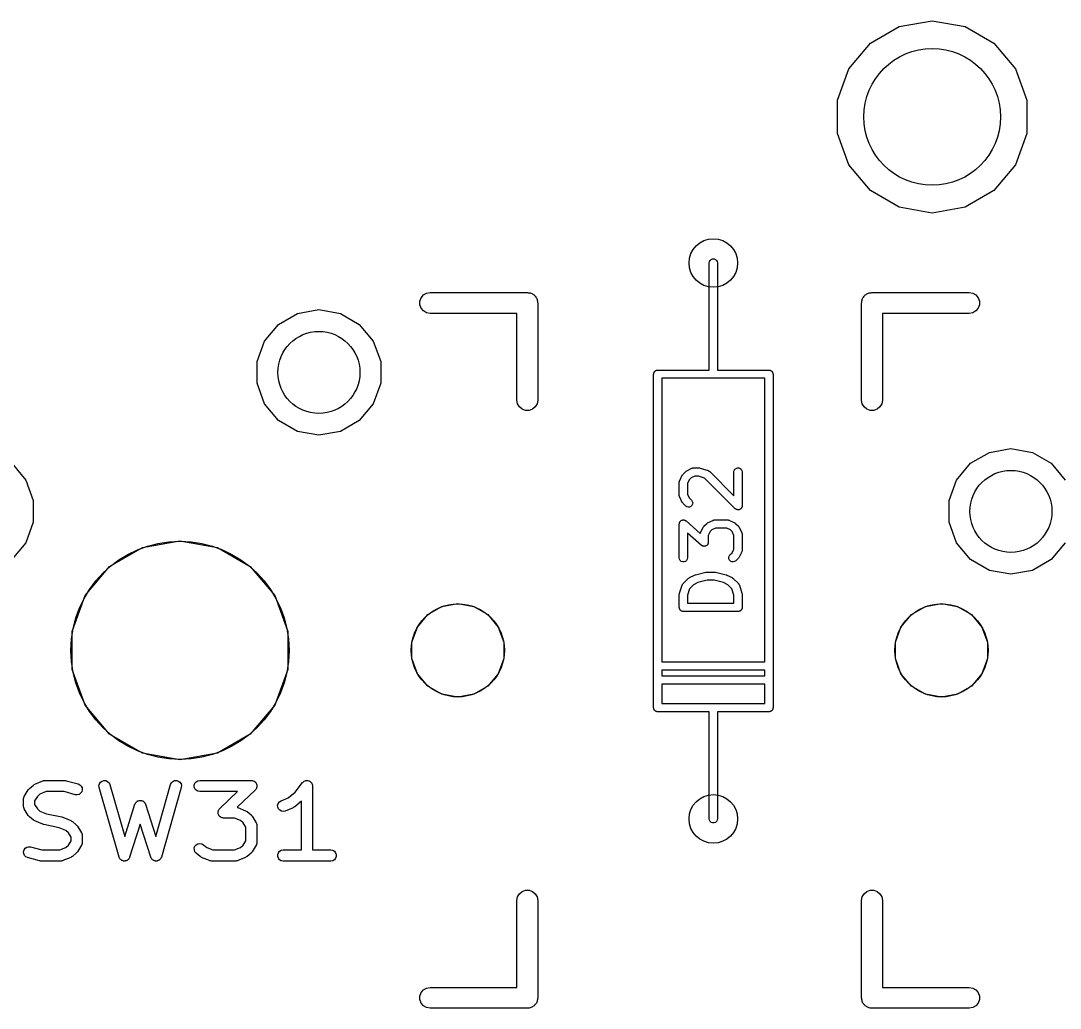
# Model space of a CAD drawing. Extents: x 35 to 203, y -146 to -25.
# Drawn here: x 52.34 to 71.34, y -104.54 to -86.49 of the extents above; entities that cross this region are included whole.
import ezdxf

# ---------------------------------------------------------------- set-up
doc = ezdxf.new("R2010")
doc.units = 0
doc.header["$MEASUREMENT"] = 0
doc.layers.get('0').update_dxf_attribs({"linetype": 'CONTINUOUS'})
doc.layers.add('BLACK', color=7, linetype='CONTINUOUS')

# ---------------------------------------------------------------- blocks, each defined once
blk = doc.blocks.new('PCB詳細')
at = {"layer": 'BLACK'}
for p, q in [((67.8708, -86.9043), (68.3992, -86.5993)), ((68.3992, -86.5993), (69, -86.4933)), ((69, -86.4933), (69.6008, -86.5993)), ((69.6008, -86.5993), (70.1292, -86.9043)), ((67.4787, -87.3717), (67.8708, -86.9043)), ((70.1292, -86.9043), (70.5213, -87.3717)), ((67.27, -87.945), (67.4787, -87.3717)), ((70.5213, -87.3717), (70.73, -87.945)), ((67.27, -88.555), (67.27, -87.945)), ((70.73, -87.945), (70.73, -88.555)), ((67.4787, -89.1283), (67.27, -88.555)), ((70.73, -88.555), (70.5213, -89.1283)), ((67.8708, -89.5957), (67.4787, -89.1283)), ((70.5213, -89.1283), (70.1292, -89.5957)), ((68.3992, -89.9007), (67.8708, -89.5957)), ((70.1292, -89.5957), (69.6008, -89.9007)), ((69, -90.0067), (68.3992, -89.9007)), ((69.6008, -89.9007), (69, -90.0067)), ((64.925, -90.92), (64.9295, -90.8943)), ((64.925, -92.19), (64.925, -90.92)), ((64.9295, -90.8943), (64.9425, -90.8718)), ((64.9425, -90.8718), (64.9625, -90.855)), ((64.9625, -90.855), (64.987, -90.8461)), ((64.987, -90.8461), (65.013, -90.8461)), ((65.013, -90.8461), (65.0375, -90.855)), ((65.0375, -90.855), (65.0575, -90.8718)), ((65.0575, -90.8718), (65.0705, -90.8943)), ((65.0705, -90.8943), (65.075, -90.92)), ((65.075, -90.92), (65.075, -92.19)), ((59.6344, -91.6169), (59.657, -91.5547)), ((59.657, -91.5547), (59.6995, -91.5041)), ((59.6995, -91.5041), (59.7568, -91.471)), ((59.7568, -91.471), (59.822, -91.4595)), ((59.822, -91.4595), (61.6, -91.4595)), ((61.6, -91.4595), (61.6164, -91.4624)), ((61.6164, -91.4624), (61.6331, -91.4624)), ((61.6331, -91.4624), (61.6487, -91.4681)), ((61.6487, -91.4681), (61.6652, -91.471)), ((61.6652, -91.471), (61.6796, -91.4793)), ((61.6796, -91.4793), (61.6952, -91.485)), ((61.6952, -91.485), (61.708, -91.4957)), ((61.708, -91.4957), (61.7225, -91.5041)), ((61.7225, -91.5041), (61.7332, -91.5168)), ((61.7332, -91.5168), (61.7459, -91.5275)), ((61.7459, -91.5275), (61.7543, -91.542)), ((61.7543, -91.542), (61.765, -91.5547)), ((61.765, -91.5547), (61.7707, -91.5704)), ((61.7707, -91.5704), (61.779, -91.5848)), ((67.721, -91.5848), (67.7293, -91.5704)), ((67.7293, -91.5704), (67.735, -91.5547)), ((67.735, -91.5547), (67.7457, -91.542)), ((67.7457, -91.542), (67.7541, -91.5275)), ((67.7541, -91.5275), (67.7668, -91.5168)), ((67.7668, -91.5168), (67.7775, -91.5041)), ((67.7775, -91.5041), (67.792, -91.4957)), ((67.792, -91.4957), (67.8047, -91.485)), ((67.8047, -91.485), (67.8204, -91.4793)), ((67.8204, -91.4793), (67.8348, -91.471)), ((67.8348, -91.471), (67.8513, -91.4681)), ((67.8513, -91.4681), (67.8669, -91.4624)), ((67.8669, -91.4624), (67.8836, -91.4624)), ((67.8836, -91.4624), (67.9, -91.4595)), ((67.9, -91.4595), (69.678, -91.4595)), ((69.678, -91.4595), (69.7432, -91.471)), ((69.7432, -91.471), (69.8005, -91.5041)), ((69.8005, -91.5041), (69.843, -91.5547)), ((69.843, -91.5547), (69.8656, -91.6169)), ((59.6344, -91.6831), (59.6344, -91.6169)), ((59.657, -91.7452), (59.6344, -91.6831)), ((59.6995, -91.7959), (59.657, -91.7452)), ((61.779, -91.5848), (61.7819, -91.6013)), ((61.7819, -91.6013), (61.7876, -91.6169)), ((61.7876, -91.6169), (61.7876, -91.6336)), ((61.7876, -91.6336), (61.7905, -91.65)), ((61.7905, -91.65), (61.7905, -93.428)), ((67.7095, -91.65), (67.7124, -91.6336)), ((67.7095, -93.428), (67.7095, -91.65)), ((67.7124, -91.6169), (67.7181, -91.6013)), ((67.7124, -91.6336), (67.7124, -91.6169)), ((67.7181, -91.6013), (67.721, -91.5848)), ((69.843, -91.7452), (69.8005, -91.7959)), ((69.8656, -91.6831), (69.843, -91.7452)), ((69.8656, -91.6169), (69.8656, -91.6831)), ((57.0525, -92.0411), (57.3976, -91.8418)), ((57.3976, -91.8418), (57.79, -91.7726)), ((57.79, -91.7726), (58.1824, -91.8418)), ((58.1824, -91.8418), (58.5275, -92.0411)), ((59.7568, -91.829), (59.6995, -91.7959)), ((59.822, -91.8405), (59.7568, -91.829)), ((61.4095, -91.8405), (59.822, -91.8405)), ((61.4095, -93.428), (61.4095, -91.8405)), ((69.678, -91.8405), (68.0905, -91.8405)), ((68.0905, -91.8405), (68.0905, -93.428)), ((69.7432, -91.829), (69.678, -91.8405)), ((69.8005, -91.7959), (69.7432, -91.829)), ((56.7964, -92.3463), (57.0525, -92.0411)), ((58.5275, -92.0411), (58.7836, -92.3463)), ((64.925, -92.877), (64.925, -92.19)), ((65.075, -92.19), (65.075, -92.877)), ((56.6601, -92.7208), (56.7964, -92.3463)), ((58.7836, -92.3463), (58.9199, -92.7208)), ((56.6601, -93.1192), (56.6601, -92.7208)), ((58.9199, -92.7208), (58.9199, -93.1192)), ((63.919, -92.9145), (63.9233, -92.9095)), ((63.9233, -92.9095), (63.9265, -92.9038)), ((63.9265, -92.9038), (63.9316, -92.8996)), ((63.9316, -92.8996), (63.9358, -92.8945)), ((63.9358, -92.8945), (63.9415, -92.8913)), ((63.9415, -92.8913), (63.9465, -92.887)), ((63.9465, -92.887), (63.9527, -92.8848)), ((63.9527, -92.8848), (63.9583, -92.8815)), ((63.9583, -92.8815), (63.9648, -92.8804)), ((63.9648, -92.8804), (63.971, -92.8781)), ((63.971, -92.8781), (63.9775, -92.8781)), ((63.9775, -92.8781), (63.984, -92.877)), ((63.984, -92.877), (64.925, -92.877)), ((65.075, -92.877), (66.016, -92.877)), ((66.016, -92.877), (66.0225, -92.8781)), ((66.0225, -92.8781), (66.029, -92.8781)), ((66.029, -92.8781), (66.0352, -92.8804)), ((66.0352, -92.8804), (66.0417, -92.8815)), ((66.0417, -92.8815), (66.0473, -92.8848)), ((66.0473, -92.8848), (66.0535, -92.887)), ((66.0535, -92.887), (66.0585, -92.8913)), ((66.0585, -92.8913), (66.0642, -92.8945)), ((66.0642, -92.8945), (66.0684, -92.8996)), ((66.0684, -92.8996), (66.0735, -92.9038)), ((66.0735, -92.9038), (66.0767, -92.9095)), ((66.0767, -92.9095), (66.081, -92.9145)), ((63.909, -92.952), (63.9101, -92.9455)), ((63.909, -99.048), (63.909, -92.952)), ((63.9101, -92.939), (63.9124, -92.9328)), ((63.9101, -92.9455), (63.9101, -92.939)), ((63.9124, -92.9328), (63.9135, -92.9263)), ((63.9135, -92.9263), (63.9168, -92.9207)), ((63.9168, -92.9207), (63.919, -92.9145)), ((65, -93.027), (64.059, -93.027)), ((64.059, -93.027), (64.059, -98.211)), ((65.941, -93.027), (65, -93.027)), ((65.941, -98.211), (65.941, -93.027)), ((66.081, -92.9145), (66.0832, -92.9207)), ((66.0832, -92.9207), (66.0865, -92.9263)), ((66.0865, -92.9263), (66.0876, -92.9328)), ((66.0876, -92.9328), (66.0899, -92.939)), ((66.0899, -92.939), (66.0899, -92.9455)), ((66.0899, -92.9455), (66.091, -92.952)), ((66.091, -92.952), (66.091, -99.048)), ((56.7964, -93.4937), (56.6601, -93.1192)), ((58.9199, -93.1192), (58.7836, -93.4937)), ((61.421, -93.4932), (61.4095, -93.428)), ((61.7905, -93.428), (61.779, -93.4932)), ((67.721, -93.4932), (67.7095, -93.428)), ((68.0905, -93.428), (68.079, -93.4932)), ((57.0525, -93.7989), (56.7964, -93.4937)), ((58.7836, -93.4937), (58.5275, -93.7989)), ((61.4541, -93.5505), (61.421, -93.4932)), ((61.5047, -93.593), (61.4541, -93.5505)), ((61.5669, -93.6156), (61.5047, -93.593)), ((61.6331, -93.6156), (61.5669, -93.6156)), ((61.6952, -93.593), (61.6331, -93.6156)), ((61.7459, -93.5505), (61.6952, -93.593)), ((61.779, -93.4932), (61.7459, -93.5505)), ((67.7541, -93.5505), (67.721, -93.4932)), ((67.8047, -93.593), (67.7541, -93.5505)), ((67.8669, -93.6156), (67.8047, -93.593)), ((67.9331, -93.6156), (67.8669, -93.6156)), ((67.9952, -93.593), (67.9331, -93.6156)), ((68.0459, -93.5505), (67.9952, -93.593)), ((68.079, -93.4932), (68.0459, -93.5505)), ((57.3976, -93.9982), (57.0525, -93.7989)), ((58.5275, -93.7989), (58.1824, -93.9982)), ((57.79, -94.0674), (57.3976, -93.9982)), ((58.1824, -93.9982), (57.79, -94.0674)), ((69.7025, -94.5811), (70.0476, -94.3818)), ((70.0476, -94.3818), (70.44, -94.3126)), ((70.44, -94.3126), (70.8324, -94.3818)), ((70.8324, -94.3818), (71.1775, -94.5811)), ((52.1775, -94.5811), (52.4336, -94.8863)), ((69.4464, -94.8863), (69.7025, -94.5811)), ((71.1775, -94.5811), (71.4336, -94.8863)), ((64.3853, -94.895), (64.4329, -94.7998)), ((64.4329, -94.7998), (64.4401, -94.7901)), ((64.4401, -94.7901), (64.447, -94.7803)), ((64.447, -94.7803), (64.4946, -94.7327)), ((64.4946, -94.7327), (64.5044, -94.7258)), ((64.5044, -94.7258), (64.5141, -94.7186)), ((64.5141, -94.7186), (64.6093, -94.671)), ((64.6093, -94.671), (64.6135, -94.6698)), ((64.6135, -94.6698), (64.6172, -94.6676)), ((64.6172, -94.6676), (64.6259, -94.6661)), ((64.6259, -94.6661), (64.6343, -94.6636)), ((64.6343, -94.6636), (64.6386, -94.6638)), ((64.6386, -94.6638), (64.6429, -94.6631)), ((64.6429, -94.6631), (64.7381, -94.6631)), ((64.7381, -94.6631), (64.7499, -94.6652)), ((64.7499, -94.6652), (64.7618, -94.6669)), ((64.7618, -94.6669), (64.9047, -94.7146)), ((64.9047, -94.7146), (64.9085, -94.7166)), ((64.9085, -94.7166), (64.9126, -94.7177)), ((64.9126, -94.7177), (64.9198, -94.7228)), ((64.9198, -94.7228), (64.9276, -94.727)), ((64.9276, -94.727), (64.9304, -94.7302)), ((64.9304, -94.7302), (64.934, -94.7327)), ((64.934, -94.7327), (65.3774, -95.1761)), ((65.3774, -94.7381), (65.3819, -94.7124)), ((65.3774, -95.1761), (65.3774, -94.7381)), ((65.3819, -94.7124), (65.3949, -94.6899)), ((65.3949, -94.6899), (65.4149, -94.6731)), ((65.4149, -94.6731), (65.4394, -94.6642)), ((65.4394, -94.6642), (65.4654, -94.6642)), ((65.4654, -94.6642), (65.4899, -94.6731)), ((65.4899, -94.6731), (65.5098, -94.6899)), ((65.5098, -94.6899), (65.5229, -94.7124)), ((65.5229, -94.7124), (65.5274, -94.7381)), ((65.5274, -94.7381), (65.5274, -95.3571)), ((52.4336, -94.8863), (52.5699, -95.2608)), ((64.3774, -94.9286), (64.3781, -94.9243)), ((64.3774, -95.1667), (64.3774, -94.9286)), ((64.3779, -94.92), (64.3804, -94.9116)), ((64.3781, -94.9243), (64.3779, -94.92)), ((64.3804, -94.9116), (64.3819, -94.9029)), ((64.3819, -94.9029), (64.3841, -94.8992)), ((64.3841, -94.8992), (64.3853, -94.895)), ((64.5616, -94.8778), (64.5274, -94.9463)), ((64.5274, -94.9463), (64.5274, -95.149)), ((64.592, -94.8474), (64.5616, -94.8778)), ((64.6606, -94.8131), (64.592, -94.8474)), ((64.7259, -94.8131), (64.6606, -94.8131)), ((64.8404, -94.8513), (64.7259, -94.8131)), ((65.3993, -95.4102), (64.8404, -94.8513)), ((69.3101, -95.2608), (69.4464, -94.8863)), ((64.3781, -95.1709), (64.3774, -95.1667)), ((64.3779, -95.1752), (64.3781, -95.1709)), ((64.3804, -95.1837), (64.3779, -95.1752)), ((64.3819, -95.1923), (64.3804, -95.1837)), ((64.5274, -95.149), (64.5616, -95.2175)), ((52.5699, -95.2608), (52.5699, -95.6592)), ((64.3841, -95.1961), (64.3819, -95.1923)), ((64.3853, -95.2002), (64.3841, -95.1961)), ((64.4329, -95.2954), (64.3853, -95.2002)), ((64.4401, -95.3051), (64.4329, -95.2954)), ((64.447, -95.3149), (64.4401, -95.3051)), ((64.4946, -95.3626), (64.447, -95.3149)), ((64.5159, -95.3775), (64.4946, -95.3626)), ((64.5411, -95.3842), (64.5159, -95.3775)), ((64.5616, -95.2175), (64.6007, -95.2565)), ((64.5906, -95.371), (64.567, -95.382)), ((64.6091, -95.3525), (64.5906, -95.371)), ((64.6007, -95.2565), (64.6156, -95.2778)), ((64.6201, -95.3289), (64.6091, -95.3525)), ((64.6156, -95.2778), (64.6223, -95.303)), ((64.6223, -95.303), (64.6201, -95.3289)), ((65.5234, -95.3795), (65.5229, -95.3828)), ((65.5248, -95.3766), (65.5234, -95.3795)), ((65.5257, -95.3668), (65.5248, -95.3766)), ((65.5274, -95.3571), (65.5257, -95.3668)), ((69.3101, -95.6592), (69.3101, -95.2608)), ((64.567, -95.382), (64.5411, -95.3842)), ((65.4074, -95.4158), (65.3993, -95.4102)), ((65.4149, -95.4221), (65.4074, -95.4158)), ((65.418, -95.4232), (65.4149, -95.4221)), ((65.4207, -95.4251), (65.418, -95.4232)), ((65.4302, -95.4277), (65.4207, -95.4251)), ((65.4394, -95.431), (65.4302, -95.4277)), ((65.4427, -95.431), (65.4394, -95.431)), ((65.4458, -95.4319), (65.4427, -95.431)), ((65.4556, -95.431), (65.4458, -95.4319)), ((65.4654, -95.431), (65.4556, -95.431)), ((65.4685, -95.4299), (65.4654, -95.431)), ((65.4718, -95.4296), (65.4685, -95.4299)), ((65.4807, -95.4254), (65.4718, -95.4296)), ((65.4899, -95.4221), (65.4807, -95.4254)), ((65.4924, -95.42), (65.4899, -95.4221)), ((65.4954, -95.4186), (65.4924, -95.42)), ((65.5023, -95.4116), (65.4954, -95.4186)), ((65.5098, -95.4054), (65.5023, -95.4116)), ((65.5115, -95.4025), (65.5098, -95.4054)), ((65.5138, -95.4002), (65.5115, -95.4025)), ((65.518, -95.3913), (65.5138, -95.4002)), ((65.5229, -95.3828), (65.518, -95.3913)), ((52.5699, -95.6592), (52.4336, -96.0337)), ((64.3774, -95.6905), (64.3787, -95.6833)), ((64.3774, -96.3095), (64.3774, -95.6905)), ((64.3787, -95.6833), (64.3788, -95.6759)), ((64.3788, -95.6759), (64.3809, -95.6705)), ((64.3809, -95.6705), (64.3819, -95.6648)), ((64.3819, -95.6648), (64.3856, -95.6585)), ((64.3856, -95.6585), (64.3882, -95.6516)), ((64.3882, -95.6516), (64.392, -95.6473)), ((64.392, -95.6473), (64.3949, -95.6423)), ((64.3949, -95.6423), (64.4005, -95.6376)), ((64.4005, -95.6376), (64.4054, -95.632)), ((64.4054, -95.632), (64.4104, -95.6292)), ((64.4104, -95.6292), (64.4149, -95.6255)), ((64.4149, -95.6255), (64.4218, -95.623)), ((64.4218, -95.623), (64.4282, -95.6195)), ((64.4282, -95.6195), (64.4339, -95.6186)), ((64.4339, -95.6186), (64.4394, -95.6166)), ((64.4394, -95.6166), (64.4467, -95.6166)), ((64.4467, -95.6166), (64.4539, -95.6155)), ((64.4539, -95.6155), (64.4596, -95.6166)), ((64.4596, -95.6166), (64.4654, -95.6166)), ((64.4654, -95.6166), (64.4723, -95.6191)), ((64.4723, -95.6191), (64.4795, -95.6205)), ((64.4795, -95.6205), (64.4844, -95.6235)), ((64.4844, -95.6235), (64.4899, -95.6255)), ((64.4899, -95.6255), (64.4955, -95.6302)), ((64.4955, -95.6302), (64.5018, -95.634)), ((64.5018, -95.634), (64.7618, -95.8615)), ((64.7663, -95.8474), (64.8139, -95.7522)), ((64.8139, -95.7522), (64.821, -95.7425)), ((64.821, -95.7425), (64.8279, -95.7327)), ((64.8279, -95.7327), (64.8755, -95.6851)), ((64.8755, -95.6851), (64.8854, -95.6782)), ((64.8854, -95.6782), (64.895, -95.671)), ((64.895, -95.671), (64.9903, -95.6234)), ((64.9903, -95.6234), (64.9944, -95.6222)), ((64.9944, -95.6222), (64.9982, -95.62)), ((64.9982, -95.62), (65.0068, -95.6185)), ((65.0068, -95.6185), (65.0152, -95.616)), ((65.0152, -95.616), (65.0196, -95.6162)), ((65.0196, -95.6162), (65.0238, -95.6155)), ((65.0238, -95.6155), (65.2619, -95.6155)), ((65.2619, -95.6155), (65.2662, -95.6162)), ((65.2662, -95.6162), (65.2705, -95.616)), ((65.2705, -95.616), (65.2789, -95.6185)), ((65.2789, -95.6185), (65.2876, -95.62)), ((65.2876, -95.62), (65.2913, -95.6222)), ((65.2913, -95.6222), (65.2954, -95.6234)), ((65.2954, -95.6234), (65.3907, -95.671)), ((65.3907, -95.671), (65.4003, -95.6782)), ((65.4003, -95.6782), (65.4102, -95.6851)), ((65.4102, -95.6851), (65.4578, -95.7327)), ((65.4578, -95.7327), (65.4647, -95.7425)), ((65.4647, -95.7425), (65.4718, -95.7522)), ((65.4718, -95.7522), (65.5195, -95.8474)), ((69.4464, -96.0337), (69.3101, -95.6592)), ((64.7839, -96.0803), (64.5274, -95.8558)), ((64.5274, -95.8558), (64.5274, -96.3095)), ((64.7618, -95.8615), (64.7629, -95.8553)), ((64.7629, -95.8553), (64.765, -95.8516)), ((64.765, -95.8516), (64.7663, -95.8474)), ((64.9426, -95.8301), (64.9083, -95.8987)), ((64.9083, -95.8987), (64.9083, -96.0238)), ((64.973, -95.7997), (64.9426, -95.8301)), ((65.0415, -95.7655), (64.973, -95.7997)), ((65.2442, -95.7655), (65.0415, -95.7655)), ((65.3127, -95.7997), (65.2442, -95.7655)), ((65.3431, -95.8301), (65.3127, -95.7997)), ((65.3774, -95.8987), (65.3431, -95.8301)), ((65.3774, -96.149), (65.3774, -95.8987)), ((65.5195, -95.8474), (65.5207, -95.8516)), ((65.5207, -95.8516), (65.5229, -95.8553)), ((65.5229, -95.8553), (65.5244, -95.864)), ((65.5244, -95.864), (65.5269, -95.8724)), ((65.5269, -95.8724), (65.5266, -95.8767)), ((65.5266, -95.8767), (65.5274, -95.881)), ((65.5274, -95.881), (65.5274, -96.1667)), ((52.4336, -96.0337), (52.1775, -96.3389)), ((53.9634, -96.4667), (54.5654, -96.1192)), ((54.5654, -96.1192), (55.25, -95.9985)), ((55.25, -95.9985), (55.9346, -96.1192)), ((55.9346, -96.1192), (56.5365, -96.4667)), ((64.7902, -96.084), (64.7839, -96.0803)), ((64.7958, -96.0888), (64.7902, -96.084)), ((64.8013, -96.0907), (64.7958, -96.0888)), ((64.8062, -96.0937), (64.8013, -96.0907)), ((64.8134, -96.0952), (64.8062, -96.0937)), ((64.8203, -96.0977), (64.8134, -96.0952)), ((64.8261, -96.0977), (64.8203, -96.0977)), ((64.8318, -96.0988), (64.8261, -96.0977)), ((64.839, -96.0977), (64.8318, -96.0988)), ((64.8464, -96.0977), (64.839, -96.0977)), ((64.8518, -96.0957), (64.8464, -96.0977)), ((64.8575, -96.0948), (64.8518, -96.0957)), ((64.8639, -96.0913), (64.8575, -96.0948)), ((64.8708, -96.0888), (64.8639, -96.0913)), ((64.8753, -96.085), (64.8708, -96.0888)), ((64.8803, -96.0823), (64.8753, -96.085)), ((64.8852, -96.0767), (64.8803, -96.0823)), ((64.8908, -96.072), (64.8852, -96.0767)), ((64.8937, -96.067), (64.8908, -96.072)), ((64.8975, -96.0626), (64.8937, -96.067)), ((64.9001, -96.0558), (64.8975, -96.0626)), ((64.9038, -96.0495), (64.9001, -96.0558)), ((64.9048, -96.0438), (64.9038, -96.0495)), ((64.9069, -96.0384), (64.9048, -96.0438)), ((64.9071, -96.031), (64.9069, -96.0384)), ((64.9083, -96.0238), (64.9071, -96.031)), ((69.7025, -96.3389), (69.4464, -96.0337)), ((71.4336, -96.0337), (71.1775, -96.3389)), ((64.3819, -96.3352), (64.3774, -96.3095)), ((64.5274, -96.3095), (64.5229, -96.3352)), ((65.2824, -96.303), (65.2892, -96.2778)), ((65.2847, -96.3289), (65.2824, -96.303)), ((65.2957, -96.3525), (65.2847, -96.3289)), ((65.2892, -96.2778), (65.3041, -96.2565)), ((65.3041, -96.2565), (65.3431, -96.2175)), ((65.3431, -96.2175), (65.3774, -96.149)), ((65.4578, -96.3149), (65.4102, -96.3626)), ((65.4647, -96.3051), (65.4578, -96.3149)), ((65.4718, -96.2954), (65.4647, -96.3051)), ((65.5195, -96.2002), (65.4718, -96.2954)), ((65.5207, -96.1961), (65.5195, -96.2002)), ((65.5229, -96.1923), (65.5207, -96.1961)), ((65.5244, -96.1837), (65.5229, -96.1923)), ((65.5269, -96.1752), (65.5244, -96.1837)), ((65.5274, -96.1667), (65.5266, -96.1709)), ((65.5266, -96.1709), (65.5269, -96.1752)), ((53.5166, -96.9992), (53.9634, -96.4667)), ((56.5365, -96.4667), (56.9834, -96.9992)), ((64.3949, -96.3577), (64.3819, -96.3352)), ((64.4149, -96.3745), (64.3949, -96.3577)), ((64.4394, -96.3834), (64.4149, -96.3745)), ((64.4654, -96.3834), (64.4394, -96.3834)), ((64.4899, -96.3745), (64.4654, -96.3834)), ((64.5098, -96.3577), (64.4899, -96.3745)), ((64.5229, -96.3352), (64.5098, -96.3577)), ((65.3141, -96.371), (65.2957, -96.3525)), ((65.3377, -96.382), (65.3141, -96.371)), ((65.3637, -96.3842), (65.3377, -96.382)), ((65.3888, -96.3775), (65.3637, -96.3842)), ((65.4102, -96.3626), (65.3888, -96.3775)), ((70.0476, -96.5382), (69.7025, -96.3389)), ((71.1775, -96.3389), (70.8324, -96.5382)), ((64.447, -96.7803), (64.5422, -96.6851)), ((64.5422, -96.6851), (64.552, -96.6782)), ((64.552, -96.6782), (64.5617, -96.671)), ((64.5617, -96.671), (64.6569, -96.6234)), ((64.6569, -96.6234), (64.6648, -96.6211)), ((64.6648, -96.6211), (64.6723, -96.6177)), ((64.6723, -96.6177), (64.8628, -96.5701)), ((64.8628, -96.5701), (64.8719, -96.5694)), ((64.8719, -96.5694), (64.881, -96.5679)), ((64.881, -96.5679), (65.0238, -96.5679)), ((65.0238, -96.5679), (65.0328, -96.5694)), ((65.0328, -96.5694), (65.042, -96.5701)), ((65.042, -96.5701), (65.2325, -96.6177)), ((65.2325, -96.6177), (65.24, -96.6211)), ((65.24, -96.6211), (65.2478, -96.6234)), ((65.2478, -96.6234), (65.3431, -96.671)), ((65.3431, -96.671), (65.3527, -96.6782)), ((65.3527, -96.6782), (65.3626, -96.6851)), ((65.3626, -96.6851), (65.4578, -96.7803)), ((70.44, -96.6074), (70.0476, -96.5382)), ((70.8324, -96.5382), (70.44, -96.6074)), ((64.3812, -96.9525), (64.4288, -96.8096)), ((64.4288, -96.8096), (64.4309, -96.8058)), ((64.4309, -96.8058), (64.432, -96.8016)), ((64.432, -96.8016), (64.4371, -96.7944)), ((64.4371, -96.7944), (64.4413, -96.7867)), ((64.4413, -96.7867), (64.4445, -96.7838)), ((64.4445, -96.7838), (64.447, -96.7803)), ((64.5656, -96.8738), (64.5274, -96.9884)), ((64.6397, -96.7997), (64.5656, -96.8738)), ((64.7167, -96.7612), (64.6397, -96.7997)), ((64.8902, -96.7179), (64.7167, -96.7612)), ((65.0146, -96.7179), (64.8902, -96.7179)), ((65.1881, -96.7612), (65.0146, -96.7179)), ((65.2651, -96.7997), (65.1881, -96.7612)), ((65.3392, -96.8738), (65.2651, -96.7997)), ((65.3774, -96.9884), (65.3392, -96.8738)), ((65.4578, -96.7803), (65.4603, -96.7838)), ((65.4603, -96.7838), (65.4635, -96.7867)), ((65.4635, -96.7867), (65.4677, -96.7944)), ((65.4677, -96.7944), (65.4727, -96.8016)), ((65.4727, -96.8016), (65.4739, -96.8058)), ((65.4739, -96.8058), (65.4759, -96.8096)), ((65.4759, -96.8096), (65.5235, -96.9525)), ((53.2789, -97.6524), (53.5166, -96.9992)), ((56.9834, -96.9992), (57.2211, -97.6524)), ((64.3774, -96.9762), (64.3795, -96.9643)), ((64.3774, -97.2143), (64.3774, -96.9762)), ((64.3795, -96.9643), (64.3812, -96.9525)), ((64.5274, -96.9884), (64.5274, -97.1393)), ((65.3774, -97.1393), (65.3774, -96.9884)), ((65.5235, -96.9525), (65.5253, -96.9643)), ((65.5253, -96.9643), (65.5274, -96.9762)), ((65.5274, -96.9762), (65.5274, -97.2143)), ((59.781, -97.3457), (60.0379, -97.1974)), ((60.0379, -97.1974), (60.33, -97.1458)), ((60.33, -97.1458), (60.6221, -97.1974)), ((60.6221, -97.1974), (60.879, -97.3457)), ((64.3785, -97.2207), (64.3774, -97.2143)), ((64.3785, -97.2273), (64.3785, -97.2207)), ((64.3808, -97.2335), (64.3785, -97.2273)), ((64.3819, -97.2399), (64.3808, -97.2335)), ((64.3852, -97.2456), (64.3819, -97.2399)), ((64.3874, -97.2518), (64.3852, -97.2456)), ((64.3916, -97.2568), (64.3874, -97.2518)), ((64.3949, -97.2625), (64.3916, -97.2568)), ((64.4, -97.2667), (64.3949, -97.2625)), ((64.4042, -97.2717), (64.4, -97.2667)), ((64.4099, -97.275), (64.4042, -97.2717)), ((64.4149, -97.2792), (64.4099, -97.275)), ((64.421, -97.2815), (64.4149, -97.2792)), ((64.5274, -97.1393), (65.3774, -97.1393)), ((65.4899, -97.2792), (65.4837, -97.2815)), ((65.4949, -97.275), (65.4899, -97.2792)), ((65.5006, -97.2717), (65.4949, -97.275)), ((65.5048, -97.2667), (65.5006, -97.2717)), ((65.5098, -97.2625), (65.5048, -97.2667)), ((65.5131, -97.2568), (65.5098, -97.2625)), ((65.5173, -97.2518), (65.5131, -97.2568)), ((65.5196, -97.2456), (65.5173, -97.2518)), ((65.5229, -97.2399), (65.5196, -97.2456)), ((65.524, -97.2335), (65.5229, -97.2399)), ((65.5262, -97.2273), (65.524, -97.2335)), ((65.5274, -97.2143), (65.5262, -97.2207)), ((65.5262, -97.2207), (65.5262, -97.2273)), ((68.621, -97.3457), (68.8779, -97.1974)), ((68.8779, -97.1974), (69.17, -97.1458)), ((69.17, -97.1458), (69.4621, -97.1974)), ((69.4621, -97.1974), (69.719, -97.3457)), ((59.5903, -97.5729), (59.781, -97.3457)), ((60.879, -97.3457), (61.0697, -97.5729)), ((64.4267, -97.2848), (64.421, -97.2815)), ((64.4332, -97.2859), (64.4267, -97.2848)), ((64.4394, -97.2881), (64.4332, -97.2859)), ((64.4459, -97.2881), (64.4394, -97.2881)), ((64.4524, -97.2893), (64.4459, -97.2881)), ((65.4524, -97.2893), (64.4524, -97.2893)), ((65.4588, -97.2881), (65.4524, -97.2893)), ((65.4654, -97.2881), (65.4588, -97.2881)), ((65.4716, -97.2859), (65.4654, -97.2881)), ((65.478, -97.2848), (65.4716, -97.2859)), ((65.4837, -97.2815), (65.478, -97.2848)), ((68.4303, -97.5729), (68.621, -97.3457)), ((69.719, -97.3457), (69.9097, -97.5729)), ((53.2789, -98.3476), (53.2789, -97.6524)), ((57.2211, -97.6524), (57.2211, -98.3476)), ((59.4888, -97.8517), (59.5903, -97.5729)), ((61.0697, -97.5729), (61.1712, -97.8517)), ((68.3288, -97.8517), (68.4303, -97.5729)), ((69.9097, -97.5729), (70.0112, -97.8517)), ((59.4888, -98.1483), (59.4888, -97.8517)), ((61.1712, -97.8517), (61.1712, -98.1483)), ((68.3288, -98.1483), (68.3288, -97.8517)), ((70.0112, -97.8517), (70.0112, -98.1483)), ((59.5903, -98.4271), (59.4888, -98.1483)), ((61.1712, -98.1483), (61.0697, -98.4271)), ((64.059, -98.211), (65.941, -98.211)), ((68.4303, -98.4271), (68.3288, -98.1483)), ((70.0112, -98.1483), (69.9097, -98.4271)), ((53.5166, -99.0008), (53.2789, -98.3476)), ((57.2211, -98.3476), (56.9834, -99.0008)), ((64.059, -98.361), (64.059, -98.465)), ((65.941, -98.361), (64.059, -98.361)), ((65.941, -98.465), (65.941, -98.361)), ((59.781, -98.6543), (59.5903, -98.4271)), ((61.0697, -98.4271), (60.879, -98.6543)), ((64.059, -98.465), (65.941, -98.465)), ((68.621, -98.6543), (68.4303, -98.4271)), ((69.9097, -98.4271), (69.719, -98.6543)), ((60.0379, -98.8026), (59.781, -98.6543)), ((60.879, -98.6543), (60.6221, -98.8026)), ((65.941, -98.615), (64.059, -98.615)), ((64.059, -98.615), (64.059, -98.973)), ((65.941, -98.973), (65.941, -98.615)), ((68.8779, -98.8026), (68.621, -98.6543)), ((69.719, -98.6543), (69.4621, -98.8026)), ((60.33, -98.8541), (60.0379, -98.8026)), ((60.6221, -98.8026), (60.33, -98.8541)), ((64.059, -98.973), (65, -98.973)), ((65, -98.973), (65.941, -98.973)), ((69.17, -98.8541), (68.8779, -98.8026)), ((69.4621, -98.8026), (69.17, -98.8541)), ((53.9634, -99.5332), (53.5166, -99.0008)), ((56.9834, -99.0008), (56.5365, -99.5332)), ((63.9101, -99.0545), (63.909, -99.048)), ((63.9101, -99.061), (63.9101, -99.0545)), ((63.9124, -99.0672), (63.9101, -99.061)), ((63.9135, -99.0737), (63.9124, -99.0672)), ((63.9168, -99.0793), (63.9135, -99.0737)), ((63.919, -99.0855), (63.9168, -99.0793)), ((63.9233, -99.0905), (63.919, -99.0855)), ((63.9265, -99.0962), (63.9233, -99.0905)), ((63.9316, -99.1004), (63.9265, -99.0962)), ((63.9358, -99.1055), (63.9316, -99.1004)), ((63.9415, -99.1087), (63.9358, -99.1055)), ((63.9465, -99.113), (63.9415, -99.1087)), ((63.9527, -99.1152), (63.9465, -99.113)), ((63.9583, -99.1185), (63.9527, -99.1152)), ((63.9648, -99.1196), (63.9583, -99.1185)), ((63.971, -99.1219), (63.9648, -99.1196)), ((63.9775, -99.1219), (63.971, -99.1219)), ((63.984, -99.123), (63.9775, -99.1219)), ((64.925, -99.123), (63.984, -99.123)), ((64.925, -99.81), (64.925, -99.123)), ((66.016, -99.123), (65.075, -99.123)), ((65.075, -99.123), (65.075, -99.81)), ((66.0225, -99.1219), (66.016, -99.123)), ((66.029, -99.1219), (66.0225, -99.1219)), ((66.0352, -99.1196), (66.029, -99.1219)), ((66.0417, -99.1185), (66.0352, -99.1196)), ((66.0473, -99.1152), (66.0417, -99.1185)), ((66.0535, -99.113), (66.0473, -99.1152)), ((66.0585, -99.1087), (66.0535, -99.113)), ((66.0642, -99.1055), (66.0585, -99.1087)), ((66.0684, -99.1004), (66.0642, -99.1055)), ((66.0735, -99.0962), (66.0684, -99.1004)), ((66.0767, -99.0905), (66.0735, -99.0962)), ((66.081, -99.0855), (66.0767, -99.0905)), ((66.0832, -99.0793), (66.081, -99.0855)), ((66.0865, -99.0737), (66.0832, -99.0793)), ((66.0876, -99.0672), (66.0865, -99.0737)), ((66.0899, -99.061), (66.0876, -99.0672)), ((66.091, -99.048), (66.0899, -99.0545)), ((66.0899, -99.0545), (66.0899, -99.061)), ((54.5654, -99.8808), (53.9634, -99.5332)), ((56.5365, -99.5332), (55.9346, -99.8808)), ((55.25, -100.002), (54.5654, -99.8808)), ((55.9346, -99.8808), (55.25, -100.002)), ((64.925, -101.08), (64.925, -99.81)), ((65.075, -99.81), (65.075, -101.08)), ((52.4998, -100.522), (52.5724, -100.462)), ((52.5724, -100.462), (52.5856, -100.454)), ((52.5856, -100.454), (52.5984, -100.446)), ((52.5984, -100.446), (52.7435, -100.386)), ((52.7435, -100.386), (52.7458, -100.385)), ((52.7458, -100.385), (52.7478, -100.384)), ((52.7478, -100.384), (52.7629, -100.381)), ((52.7629, -100.381), (52.7779, -100.378)), ((52.7779, -100.378), (52.7803, -100.378)), ((52.7803, -100.378), (52.7826, -100.378)), ((52.7826, -100.378), (53.1454, -100.378)), ((53.1454, -100.378), (53.159, -100.38)), ((53.159, -100.38), (53.1726, -100.382)), ((53.1726, -100.382), (53.3903, -100.442)), ((53.3903, -100.442), (53.4222, -100.457)), ((53.4222, -100.457), (53.4469, -100.482)), ((53.4469, -100.482), (53.4615, -100.515)), ((53.7698, -100.472), (53.7784, -100.438)), ((53.7735, -100.507), (53.7698, -100.472)), ((54.1363, -101.777), (53.7735, -100.507)), ((53.7784, -100.438), (53.7981, -100.409)), ((53.7981, -100.409), (53.8267, -100.388)), ((53.8267, -100.388), (53.8606, -100.378)), ((53.8606, -100.378), (53.8958, -100.381)), ((53.8958, -100.381), (53.928, -100.395)), ((53.928, -100.395), (53.9534, -100.42)), ((53.9534, -100.42), (53.9688, -100.452)), ((53.9688, -100.452), (54.2395, -101.399)), ((54.8091, -101.399), (55.0797, -100.452)), ((55.2751, -100.507), (54.9123, -101.777)), ((55.0797, -100.452), (55.0952, -100.42)), ((55.0952, -100.42), (55.1205, -100.395)), ((55.1205, -100.395), (55.1528, -100.381)), ((55.1528, -100.381), (55.188, -100.378)), ((55.188, -100.378), (55.2219, -100.388)), ((55.2219, -100.388), (55.2504, -100.409)), ((55.2504, -100.409), (55.2702, -100.438)), ((55.2702, -100.438), (55.2788, -100.472)), ((55.2788, -100.472), (55.2751, -100.507)), ((55.5128, -100.462), (55.5249, -100.429)), ((55.5128, -100.497), (55.5128, -100.462)), ((55.5249, -100.53), (55.5128, -100.497)), ((55.5249, -100.429), (55.5475, -100.402)), ((55.5475, -100.402), (55.5781, -100.384)), ((55.5781, -100.384), (55.6129, -100.378)), ((55.6129, -100.378), (56.5563, -100.378)), ((56.5563, -100.378), (56.5706, -100.38)), ((56.5706, -100.38), (56.585, -100.382)), ((56.585, -100.382), (56.5879, -100.383)), ((56.5879, -100.383), (56.591, -100.384)), ((56.591, -100.384), (56.6036, -100.391)), ((56.6036, -100.391), (56.6166, -100.398)), ((56.6166, -100.398), (56.6188, -100.4)), ((56.6188, -100.4), (56.6216, -100.402)), ((56.6216, -100.402), (56.6309, -100.413)), ((56.6309, -100.413), (56.6409, -100.423)), ((56.6409, -100.423), (56.6422, -100.426)), ((56.6422, -100.426), (56.6443, -100.429)), ((56.6443, -100.429), (56.6492, -100.442)), ((56.6492, -100.442), (56.655, -100.456)), ((56.6563, -100.497), (56.6514, -100.511)), ((56.655, -100.456), (56.6552, -100.459)), ((56.6552, -100.459), (56.6563, -100.462)), ((56.6563, -100.462), (56.6563, -100.476)), ((56.6563, -100.476), (56.6573, -100.491)), ((56.6573, -100.491), (56.6563, -100.494)), ((56.6563, -100.494), (56.6563, -100.497)), ((57.3542, -100.589), (57.493, -100.416)), ((57.493, -100.416), (57.4939, -100.415)), ((57.4939, -100.415), (57.4945, -100.414)), ((57.4945, -100.414), (57.5071, -100.404)), ((57.5071, -100.404), (57.5194, -100.393)), ((57.5194, -100.393), (57.5206, -100.392)), ((57.5206, -100.392), (57.5215, -100.392)), ((57.5215, -100.392), (57.5369, -100.386)), ((57.5369, -100.386), (57.5523, -100.38)), ((57.5523, -100.38), (57.5535, -100.38)), ((57.5535, -100.38), (57.5546, -100.379)), ((57.5546, -100.379), (57.5711, -100.379)), ((57.5711, -100.379), (57.5876, -100.379)), ((57.5876, -100.379), (57.5887, -100.379)), ((57.5887, -100.379), (57.5899, -100.379)), ((57.5899, -100.379), (57.6054, -100.385)), ((57.6054, -100.385), (57.621, -100.39)), ((57.621, -100.39), (57.622, -100.391)), ((57.622, -100.391), (57.6231, -100.392)), ((57.6231, -100.392), (57.6357, -100.402)), ((57.6357, -100.402), (57.6486, -100.412)), ((57.6486, -100.412), (57.6492, -100.413)), ((57.6492, -100.413), (57.6501, -100.414)), ((57.6501, -100.414), (57.6583, -100.428)), ((57.6583, -100.428), (57.6669, -100.443)), ((57.6669, -100.443), (57.6672, -100.444)), ((57.6672, -100.444), (57.6678, -100.445)), ((57.6678, -100.445), (57.6706, -100.461)), ((57.6706, -100.461), (57.6739, -100.477)), ((57.6739, -100.477), (57.6737, -100.478)), ((57.6737, -100.478), (57.6739, -100.48)), ((57.6739, -100.48), (57.6739, -101.648)), ((52.3925, -100.702), (52.3954, -100.695)), ((52.3954, -100.695), (52.3968, -100.687)), ((52.3968, -100.687), (52.4017, -100.678)), ((52.4017, -100.678), (52.4052, -100.669)), ((52.4052, -100.669), (52.4777, -100.548)), ((52.4777, -100.548), (52.4888, -100.535)), ((52.4888, -100.535), (52.4998, -100.522)), ((52.6431, -100.668), (52.5939, -100.75)), ((52.6907, -100.628), (52.6431, -100.668)), ((52.8029, -100.581), (52.6907, -100.628)), ((53.1316, -100.581), (52.8029, -100.581)), ((53.3359, -100.638), (53.1316, -100.581)), ((53.3711, -100.641), (53.3359, -100.638)), ((53.4052, -100.632), (53.3711, -100.641)), ((53.4343, -100.612), (53.4052, -100.632)), ((53.4548, -100.584), (53.4343, -100.612)), ((53.4643, -100.55), (53.4548, -100.584)), ((53.4615, -100.515), (53.4643, -100.55)), ((55.5475, -100.557), (55.5249, -100.53)), ((55.5781, -100.575), (55.5475, -100.557)), ((55.6129, -100.581), (55.5781, -100.575)), ((56.3023, -100.581), (55.6129, -100.581)), ((55.9782, -100.89), (56.3023, -100.581)), ((56.6264, -100.553), (56.2966, -100.867)), ((56.635, -100.541), (56.6264, -100.553)), ((56.6443, -100.53), (56.635, -100.541)), ((56.6454, -100.527), (56.6443, -100.53)), ((56.6473, -100.525), (56.6454, -100.527)), ((56.6514, -100.511), (56.6473, -100.525)), ((57.0978, -100.749), (57.2288, -100.694)), ((57.2288, -100.694), (57.3542, -100.589)), ((52.3907, -100.721), (52.3924, -100.712)), ((52.3907, -100.842), (52.3907, -100.721)), ((52.3924, -100.852), (52.3907, -100.842)), ((52.3924, -100.712), (52.3925, -100.702)), ((52.3925, -100.862), (52.3924, -100.852)), ((52.3954, -100.869), (52.3925, -100.862)), ((52.3968, -100.877), (52.3954, -100.869)), ((52.4017, -100.886), (52.3968, -100.877)), ((52.4052, -100.895), (52.4017, -100.886)), ((52.5939, -100.75), (52.5939, -100.814)), ((52.5939, -100.814), (52.6431, -100.896)), ((54.2395, -101.399), (54.4275, -100.811)), ((54.4275, -100.811), (54.4294, -100.808)), ((54.4294, -100.808), (54.4303, -100.804)), ((54.4303, -100.804), (54.4376, -100.792)), ((54.4376, -100.792), (54.4439, -100.78)), ((54.4439, -100.78), (54.4469, -100.777)), ((54.4469, -100.777), (54.4491, -100.774)), ((54.4491, -100.774), (54.4599, -100.766)), ((54.4599, -100.766), (54.4701, -100.756)), ((54.4701, -100.756), (54.4738, -100.755)), ((54.4738, -100.755), (54.477, -100.752)), ((54.477, -100.752), (54.49, -100.748)), ((54.49, -100.748), (54.5027, -100.743)), ((54.5027, -100.743), (54.5068, -100.743)), ((54.5068, -100.743), (54.5106, -100.742)), ((54.5106, -100.742), (54.5243, -100.742)), ((54.5243, -100.742), (54.538, -100.742)), ((54.538, -100.742), (54.5418, -100.743)), ((54.5418, -100.743), (54.5459, -100.743)), ((54.5459, -100.743), (54.5585, -100.748)), ((54.5585, -100.748), (54.5716, -100.752)), ((54.5716, -100.752), (54.5748, -100.755)), ((54.5748, -100.755), (54.5785, -100.756)), ((54.5785, -100.756), (54.5887, -100.766)), ((54.5887, -100.766), (54.5995, -100.774)), ((54.5995, -100.774), (54.6016, -100.777)), ((54.6016, -100.777), (54.6046, -100.78)), ((54.6046, -100.78), (54.611, -100.792)), ((54.611, -100.792), (54.6183, -100.804)), ((54.6183, -100.804), (54.6192, -100.808)), ((54.6192, -100.808), (54.6211, -100.811)), ((54.6211, -100.811), (54.8091, -101.399)), ((56.2966, -100.867), (56.3007, -100.868)), ((56.3007, -100.868), (56.3028, -100.869)), ((56.3028, -100.869), (56.3051, -100.87)), ((56.3051, -100.87), (56.4502, -100.93)), ((57.0361, -100.829), (57.0466, -100.796)), ((57.0377, -100.865), (57.0361, -100.829)), ((57.0513, -100.897), (57.0377, -100.865)), ((57.0466, -100.796), (57.0681, -100.768)), ((57.0681, -100.768), (57.0978, -100.749)), ((57.3211, -100.876), (57.1759, -100.936)), ((57.3339, -100.868), (57.3211, -100.876)), ((57.347, -100.86), (57.3339, -100.868)), ((57.4707, -100.757), (57.347, -100.86)), ((57.4707, -101.648), (57.4707, -100.757)), ((52.4777, -101.016), (52.4052, -100.895)), ((52.4889, -101.028), (52.4777, -101.016)), ((52.4998, -101.041), (52.4889, -101.028)), ((52.5724, -101.102), (52.4998, -101.041)), ((52.6431, -100.896), (52.6907, -100.936)), ((52.6907, -100.936), (52.8127, -100.987)), ((52.8127, -100.987), (53.0936, -101.045)), ((53.0936, -101.045), (53.1025, -101.049)), ((53.1025, -101.049), (53.1119, -101.051)), ((53.1119, -101.051), (53.2571, -101.111)), ((55.9473, -100.952), (55.9482, -100.949)), ((55.9482, -100.966), (55.9473, -100.952)), ((55.9482, -100.946), (55.9532, -100.932)), ((55.9482, -100.949), (55.9482, -100.946)), ((55.9482, -100.981), (55.9482, -100.966)), ((55.9493, -100.984), (55.9482, -100.981)), ((55.9495, -100.987), (55.9493, -100.984)), ((55.9553, -101.001), (55.9495, -100.987)), ((55.9532, -100.932), (55.9573, -100.918)), ((55.9603, -101.014), (55.9553, -101.001)), ((55.9573, -100.918), (55.9592, -100.916)), ((55.9592, -100.916), (55.9603, -100.913)), ((55.9603, -100.913), (55.9696, -100.901)), ((55.9624, -101.017), (55.9603, -101.014)), ((55.9637, -101.02), (55.9624, -101.017)), ((55.9737, -101.03), (55.9637, -101.02)), ((55.9696, -100.901), (55.9782, -100.89)), ((55.983, -101.041), (55.9737, -101.03)), ((55.9858, -101.043), (55.983, -101.041)), ((55.988, -101.045), (55.9858, -101.043)), ((56.001, -101.052), (55.988, -101.045)), ((56.0135, -101.059), (56.001, -101.052)), ((56.0167, -101.059), (56.0135, -101.059)), ((56.0196, -101.061), (56.0167, -101.059)), ((56.034, -101.062), (56.0196, -101.061)), ((56.0483, -101.065), (56.034, -101.062)), ((56.2457, -101.065), (56.0483, -101.065)), ((56.3579, -101.112), (56.2457, -101.065)), ((56.4502, -100.93), (56.463, -100.938)), ((56.463, -100.938), (56.4762, -100.946)), ((56.4762, -100.946), (56.5488, -101.006)), ((56.5488, -101.006), (56.5597, -101.019)), ((56.5597, -101.019), (56.5708, -101.032)), ((56.5708, -101.032), (56.6434, -101.153)), ((57.0752, -100.923), (57.0513, -100.897)), ((57.1065, -100.939), (57.0752, -100.923)), ((57.1415, -100.944), (57.1065, -100.939)), ((57.1759, -100.936), (57.1415, -100.944)), ((52.5856, -101.109), (52.5724, -101.102)), ((52.5984, -101.118), (52.5856, -101.109)), ((52.7435, -101.178), (52.5984, -101.118)), ((52.7529, -101.18), (52.7435, -101.178)), ((52.7618, -101.184), (52.7529, -101.18)), ((53.0427, -101.242), (52.7618, -101.184)), ((53.1648, -101.293), (53.0427, -101.242)), ((53.2571, -101.111), (53.2699, -101.12)), ((53.2699, -101.12), (53.283, -101.127)), ((53.283, -101.127), (53.3556, -101.188)), ((53.3556, -101.188), (53.3666, -101.201)), ((53.3666, -101.201), (53.3777, -101.213)), ((53.3777, -101.213), (53.4503, -101.334)), ((54.5243, -101.176), (54.3308, -101.78)), ((54.7178, -101.78), (54.5243, -101.176)), ((56.4054, -101.151), (56.3579, -101.112)), ((56.4547, -101.233), (56.4054, -101.151)), ((56.4547, -101.479), (56.4547, -101.233)), ((56.6434, -101.153), (56.6469, -101.162)), ((56.6469, -101.162), (56.6518, -101.17)), ((56.6518, -101.17), (56.6532, -101.178)), ((56.6532, -101.178), (56.656, -101.186)), ((56.656, -101.186), (56.6562, -101.196)), ((56.6562, -101.196), (56.6579, -101.205)), ((56.6579, -101.205), (56.6579, -101.508)), ((64.9295, -101.106), (64.925, -101.08)), ((64.9425, -101.128), (64.9295, -101.106)), ((64.9625, -101.145), (64.9425, -101.128)), ((64.987, -101.154), (64.9625, -101.145)), ((65.013, -101.154), (64.987, -101.154)), ((65.0375, -101.145), (65.013, -101.154)), ((65.0575, -101.128), (65.0375, -101.145)), ((65.0705, -101.106), (65.0575, -101.128)), ((65.075, -101.08), (65.0705, -101.106)), ((53.2123, -101.333), (53.1648, -101.293)), ((53.2615, -101.415), (53.2123, -101.333)), ((53.2615, -101.479), (53.2615, -101.415)), ((53.4503, -101.334), (53.4537, -101.343)), ((53.4537, -101.343), (53.4586, -101.352)), ((53.4586, -101.352), (53.46, -101.36)), ((53.46, -101.36), (53.4629, -101.367)), ((53.4629, -101.367), (53.4631, -101.377)), ((53.4631, -101.377), (53.4647, -101.387)), ((53.4647, -101.387), (53.4647, -101.508)), ((52.3912, -101.679), (52.4006, -101.645)), ((52.4006, -101.645), (52.4211, -101.617)), ((52.4211, -101.617), (52.4502, -101.597)), ((52.4502, -101.597), (52.4844, -101.588)), ((52.4844, -101.588), (52.5195, -101.591)), ((52.5195, -101.591), (52.7238, -101.648)), ((52.7238, -101.648), (53.0525, -101.648)), ((53.0525, -101.648), (53.1648, -101.601)), ((53.1648, -101.601), (53.2123, -101.562)), ((53.2123, -101.562), (53.2615, -101.479)), ((53.4503, -101.56), (53.3777, -101.681)), ((53.4537, -101.551), (53.4503, -101.56)), ((53.4586, -101.542), (53.4537, -101.551)), ((53.46, -101.534), (53.4586, -101.542)), ((53.4629, -101.527), (53.46, -101.534)), ((53.4631, -101.517), (53.4629, -101.527)), ((53.4647, -101.508), (53.4631, -101.517)), ((55.5127, -101.611), (55.5247, -101.578)), ((55.5129, -101.647), (55.5127, -101.611)), ((55.525, -101.68), (55.5129, -101.647)), ((55.5247, -101.578), (55.5473, -101.551)), ((55.5473, -101.551), (55.5778, -101.533)), ((55.5778, -101.533), (55.6125, -101.527)), ((55.6125, -101.527), (55.6473, -101.533)), ((55.6473, -101.533), (55.6779, -101.551)), ((55.6779, -101.551), (55.7387, -101.601)), ((55.7387, -101.601), (55.8509, -101.648)), ((55.8509, -101.648), (56.2457, -101.648)), ((56.2457, -101.648), (56.3579, -101.601)), ((56.3579, -101.601), (56.4054, -101.562)), ((56.4054, -101.562), (56.4547, -101.479)), ((56.6434, -101.56), (56.5708, -101.681)), ((56.6469, -101.551), (56.6434, -101.56)), ((56.6518, -101.542), (56.6469, -101.551)), ((56.6532, -101.534), (56.6518, -101.542)), ((56.656, -101.527), (56.6532, -101.534)), ((56.6562, -101.517), (56.656, -101.527)), ((56.6579, -101.508), (56.6562, -101.517)), ((57.1021, -101.654), (57.1369, -101.648)), ((57.1369, -101.648), (57.4707, -101.648)), ((57.6739, -101.648), (58.0077, -101.648)), ((58.0077, -101.648), (58.0425, -101.654)), ((52.3939, -101.714), (52.3912, -101.679)), ((52.4085, -101.747), (52.3939, -101.714)), ((52.4333, -101.772), (52.4085, -101.747)), ((52.4651, -101.787), (52.4333, -101.772)), ((52.6828, -101.847), (52.4651, -101.787)), ((53.2571, -101.783), (53.1119, -101.843)), ((53.2699, -101.775), (53.2571, -101.783)), ((53.283, -101.767), (53.2699, -101.775)), ((53.3556, -101.707), (53.283, -101.767)), ((53.3666, -101.694), (53.3556, -101.707)), ((53.3777, -101.681), (53.3666, -101.694)), ((54.1388, -101.783), (54.1363, -101.777)), ((54.14, -101.788), (54.1388, -101.783)), ((54.1464, -101.798), (54.14, -101.788)), ((54.1517, -101.809), (54.1464, -101.798)), ((54.1558, -101.813), (54.1517, -101.809)), ((54.1588, -101.818), (54.1558, -101.813)), ((54.1684, -101.825), (54.1588, -101.818)), ((54.1771, -101.834), (54.1684, -101.825)), ((54.1822, -101.836), (54.1771, -101.834)), ((54.1867, -101.839), (54.1822, -101.836)), ((54.1983, -101.843), (54.1867, -101.839)), ((54.283, -101.838), (54.2785, -101.841)), ((54.2882, -101.835), (54.283, -101.838)), ((54.2972, -101.827), (54.2882, -101.835)), ((54.307, -101.82), (54.2972, -101.827)), ((54.3102, -101.816), (54.307, -101.82)), ((54.3143, -101.812), (54.3102, -101.816)), ((54.32, -101.801), (54.3143, -101.812)), ((54.3268, -101.791), (54.32, -101.801)), ((54.3281, -101.785), (54.3268, -101.791)), ((54.3308, -101.78), (54.3281, -101.785)), ((54.7204, -101.785), (54.7178, -101.78)), ((54.7218, -101.791), (54.7204, -101.785)), ((54.7286, -101.801), (54.7218, -101.791)), ((54.7342, -101.812), (54.7286, -101.801)), ((54.7384, -101.816), (54.7342, -101.812)), ((54.7416, -101.82), (54.7384, -101.816)), ((54.7514, -101.827), (54.7416, -101.82)), ((54.7603, -101.835), (54.7514, -101.827)), ((54.7656, -101.838), (54.7603, -101.835)), ((54.7701, -101.841), (54.7656, -101.838)), ((54.8619, -101.839), (54.8503, -101.843)), ((54.8663, -101.836), (54.8619, -101.839)), ((54.8715, -101.834), (54.8663, -101.836)), ((54.8802, -101.825), (54.8715, -101.834)), ((54.8898, -101.818), (54.8802, -101.825)), ((54.8928, -101.813), (54.8898, -101.818)), ((54.8968, -101.809), (54.8928, -101.813)), ((54.9021, -101.798), (54.8968, -101.809)), ((54.9086, -101.788), (54.9021, -101.798)), ((54.9098, -101.783), (54.9086, -101.788)), ((54.9123, -101.777), (54.9098, -101.783)), ((55.5478, -101.707), (55.525, -101.68)), ((55.6204, -101.767), (55.5478, -101.707)), ((55.6336, -101.775), (55.6204, -101.767)), ((55.6464, -101.783), (55.6336, -101.775)), ((55.7915, -101.843), (55.6464, -101.783)), ((56.4502, -101.783), (56.3051, -101.843)), ((56.463, -101.775), (56.4502, -101.783)), ((56.4762, -101.767), (56.463, -101.775)), ((56.5488, -101.707), (56.4762, -101.767)), ((56.5597, -101.694), (56.5488, -101.707)), ((56.5708, -101.681), (56.5597, -101.694)), ((57.0368, -101.732), (57.0489, -101.699)), ((57.0368, -101.767), (57.0368, -101.732)), ((57.0489, -101.8), (57.0368, -101.767)), ((57.0489, -101.699), (57.0716, -101.672)), ((57.0716, -101.827), (57.0489, -101.8)), ((57.0716, -101.672), (57.1021, -101.654)), ((57.1021, -101.845), (57.0716, -101.827)), ((58.0425, -101.654), (58.073, -101.672)), ((58.073, -101.827), (58.0425, -101.845)), ((58.073, -101.672), (58.0957, -101.699)), ((58.0957, -101.8), (58.073, -101.827)), ((58.0957, -101.699), (58.1078, -101.732)), ((58.1078, -101.767), (58.0957, -101.8)), ((58.1078, -101.732), (58.1078, -101.767)), ((52.6965, -101.849), (52.6828, -101.847)), ((52.71, -101.851), (52.6965, -101.849)), ((53.0729, -101.851), (52.71, -101.851)), ((53.0752, -101.851), (53.0729, -101.851)), ((53.0775, -101.851), (53.0752, -101.851)), ((53.0925, -101.848), (53.0775, -101.851)), ((53.1076, -101.845), (53.0925, -101.848)), ((53.1096, -101.844), (53.1076, -101.845)), ((53.1119, -101.843), (53.1096, -101.844)), ((54.2093, -101.848), (54.1983, -101.843)), ((54.2149, -101.848), (54.2093, -101.848)), ((54.2203, -101.85), (54.2149, -101.848)), ((54.2324, -101.85), (54.2203, -101.85)), ((54.2445, -101.851), (54.2324, -101.85)), ((54.2499, -101.849), (54.2445, -101.851)), ((54.2556, -101.849), (54.2499, -101.849)), ((54.2668, -101.844), (54.2556, -101.849)), ((54.2785, -101.841), (54.2668, -101.844)), ((54.7818, -101.844), (54.7701, -101.841)), ((54.793, -101.849), (54.7818, -101.844)), ((54.7986, -101.849), (54.793, -101.849)), ((54.804, -101.851), (54.7986, -101.849)), ((54.8161, -101.85), (54.804, -101.851)), ((54.8283, -101.85), (54.8161, -101.85)), ((54.8336, -101.848), (54.8283, -101.85)), ((54.8392, -101.848), (54.8336, -101.848)), ((54.8503, -101.843), (54.8392, -101.848)), ((55.7938, -101.844), (55.7915, -101.843)), ((55.7958, -101.845), (55.7938, -101.844)), ((55.8109, -101.848), (55.7958, -101.845)), ((55.8259, -101.851), (55.8109, -101.848)), ((55.8283, -101.851), (55.8259, -101.851)), ((55.8306, -101.851), (55.8283, -101.851)), ((56.266, -101.851), (55.8306, -101.851)), ((56.2683, -101.851), (56.266, -101.851)), ((56.2706, -101.851), (56.2683, -101.851)), ((56.2856, -101.848), (56.2706, -101.851)), ((56.3007, -101.845), (56.2856, -101.848)), ((56.3028, -101.844), (56.3007, -101.845)), ((56.3051, -101.843), (56.3028, -101.844)), ((57.1369, -101.851), (57.1021, -101.845)), ((58.0077, -101.851), (57.1369, -101.851)), ((58.0425, -101.845), (58.0077, -101.851)), ((61.4541, -102.45), (61.5047, -102.407)), ((61.5047, -102.407), (61.5669, -102.384)), ((61.5669, -102.384), (61.6331, -102.384)), ((61.6331, -102.384), (61.6952, -102.407)), ((61.6952, -102.407), (61.7459, -102.45)), ((67.7541, -102.45), (67.8047, -102.407)), ((67.8047, -102.407), (67.8669, -102.384)), ((67.8669, -102.384), (67.9331, -102.384)), ((67.9331, -102.384), (67.9952, -102.407)), ((67.9952, -102.407), (68.0459, -102.45)), ((61.4095, -102.572), (61.421, -102.507)), ((61.4095, -104.159), (61.4095, -102.572)), ((61.421, -102.507), (61.4541, -102.45)), ((61.7459, -102.45), (61.779, -102.507)), ((61.779, -102.507), (61.7905, -102.572)), ((61.7905, -102.572), (61.7905, -104.35)), ((67.7095, -102.572), (67.721, -102.507)), ((67.7095, -104.35), (67.7095, -102.572)), ((67.721, -102.507), (67.7541, -102.45)), ((68.0459, -102.45), (68.079, -102.507)), ((68.079, -102.507), (68.0905, -102.572)), ((68.0905, -102.572), (68.0905, -104.159)), ((59.6344, -104.317), (59.657, -104.255)), ((59.657, -104.255), (59.6995, -104.204)), ((59.6995, -104.204), (59.7568, -104.171)), ((59.7568, -104.171), (59.822, -104.159)), ((59.822, -104.159), (61.4095, -104.159)), ((68.0905, -104.159), (69.678, -104.159)), ((69.678, -104.159), (69.7432, -104.171)), ((69.7432, -104.171), (69.8005, -104.204)), ((69.8005, -104.204), (69.843, -104.255)), ((69.843, -104.255), (69.8656, -104.317)), ((59.6344, -104.383), (59.6344, -104.317)), ((59.657, -104.445), (59.6344, -104.383)), ((59.6995, -104.496), (59.657, -104.445)), ((59.7568, -104.529), (59.6995, -104.496)), ((61.7225, -104.496), (61.708, -104.504)), ((61.7332, -104.483), (61.7225, -104.496)), ((61.7459, -104.472), (61.7332, -104.483)), ((61.7543, -104.458), (61.7459, -104.472)), ((61.765, -104.445), (61.7543, -104.458)), ((61.7707, -104.43), (61.765, -104.445)), ((61.779, -104.415), (61.7707, -104.43)), ((61.7819, -104.399), (61.779, -104.415)), ((61.7876, -104.383), (61.7819, -104.399)), ((61.7905, -104.35), (61.7876, -104.366)), ((61.7876, -104.366), (61.7876, -104.383)), ((67.7124, -104.366), (67.7095, -104.35)), ((67.7124, -104.383), (67.7124, -104.366)), ((67.7181, -104.399), (67.7124, -104.383)), ((67.721, -104.415), (67.7181, -104.399)), ((67.7293, -104.43), (67.721, -104.415)), ((67.735, -104.445), (67.7293, -104.43)), ((67.7457, -104.458), (67.735, -104.445)), ((67.7541, -104.472), (67.7457, -104.458)), ((67.7668, -104.483), (67.7541, -104.472)), ((67.7775, -104.496), (67.7668, -104.483)), ((67.792, -104.504), (67.7775, -104.496)), ((69.8005, -104.496), (69.7432, -104.529)), ((69.843, -104.445), (69.8005, -104.496)), ((69.8656, -104.383), (69.843, -104.445)), ((69.8656, -104.317), (69.8656, -104.383)), ((59.822, -104.54), (59.7568, -104.529)), ((61.6, -104.54), (59.822, -104.54)), ((61.6164, -104.538), (61.6, -104.54)), ((61.6331, -104.538), (61.6164, -104.538)), ((61.6487, -104.532), (61.6331, -104.538)), ((61.6652, -104.529), (61.6487, -104.532)), ((61.6796, -104.521), (61.6652, -104.529)), ((61.6952, -104.515), (61.6796, -104.521)), ((61.708, -104.504), (61.6952, -104.515)), ((67.8047, -104.515), (67.792, -104.504)), ((67.8204, -104.521), (67.8047, -104.515)), ((67.8348, -104.529), (67.8204, -104.521)), ((67.8513, -104.532), (67.8348, -104.529)), ((67.8669, -104.538), (67.8513, -104.532)), ((67.8836, -104.538), (67.8669, -104.538)), ((67.9, -104.54), (67.8836, -104.538)), ((69.678, -104.54), (67.9, -104.54)), ((69.7432, -104.529), (69.678, -104.54))]:
    blk.add_line(p, q, dxfattribs=at)
for centre, radius in [((69, -88.25), 1.25), ((65, -90.92), 0.4445), ((57.79, -92.92), 0.7493), ((70.44, -95.46), 0.7493), ((55.25, -98), 1.9939), ((60.33, -98), 0.8509), ((69.17, -98), 0.8509), ((65, -101.08), 0.4445)]:
    blk.add_circle(centre, radius, dxfattribs=at)

msp = doc.modelspace()

# ---------------------------------------------------------------- block references
at = {"linetype": 'ByBlock'}
msp.add_blockref('PCB詳細', (0, 0), dxfattribs=at)

doc.saveas('drawing.dxf')
